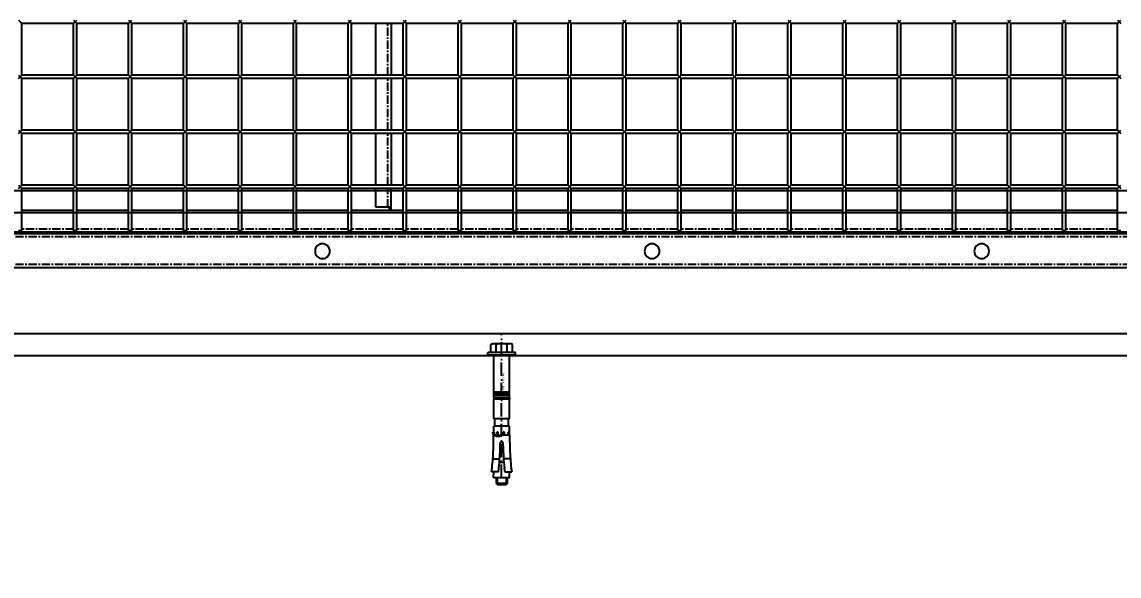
# Model space of a CAD drawing. Header units: millimetres. Extents: x -198529 to 244266, y -64 to 158464.
# Drawn here: x -172032 to -171034, y 94253 to 94757 of the extents above; entities that cross this region are included whole.
import ezdxf

# ---------------------------------------------------------------- set-up
doc = ezdxf.new("R2010")
doc.units = ezdxf.units.MM
doc.linetypes.add('ACAD_ISO10W100', pattern=[18.5, 12, -3, 0.5, -3])
doc.linetypes.add('CENTER', pattern=[12, 7.5, -1.5, 1.5, -1.5])
for name, color, linetype in [('0-DCC', 30, 'Continuous'), ('0-DCC-STRUC', 180, 'Continuous'), ('0-DCC-STRUC-T', 4, 'Continuous'), ('ANCHOR BOLTS', 4, 'Continuous'), ('COIL-BANK', 8, 'Continuous'), ('MITTELLINIEN', 3, 'ACAD_ISO10W100')]:
    doc.layers.add(name, color=color, linetype=linetype)
doc.styles.add('DIM_FONT', font='SIMPLEX', dxfattribs={"width": 0.7, "bigfont": 'GBCBIG'})
doc.dimstyles.new('DIM-1', dxfattribs={"dimtxt": 150, "dimasz": 100, "dimexe": 100, "dimexo": 100, "dimgap": 100, "dimtad": 1, "dimdec": 0, "dimzin": 12, "dimdsep": 46, "dimtxsty": 'DIM_FONT', "dimblk": 'ARCHTICK', "dimcen": 2.5, "dimclrd": 256, "dimclre": 256, "dimclrt": 256, "dimadec": 0, "dimazin": 3, "dimtfac": 1, "dimtdec": 0, "dimtix": 1, "dimtmove": 2, "dimatfit": 3, "dimfxl": 1, "dimlwd": -1, "dimlwe": -1, "dimarcsym": 0})

# ---------------------------------------------------------------- blocks, each defined once
blk = doc.blocks.new('_ArchTick')
at = {"color": 0, "linetype": 'ByBlock', "const_width": 0.4}
blk.add_lwpolyline([(-0.5, -0.5), (0.5, 0.5)], dxfattribs=at)
blk = doc.blocks.new('*D71')
at = {"layer": '0-DCC-STRUC-T', "transparency": 16777216}
for p, q in [((-173645.77, 94353.01), (-173645.77, 92462)), ((-166445.77, 94353.01), (-166445.77, 92462)), ((-173645.77, 92562), (-166445.77, 92562))]:
    blk.add_line(p, q, dxfattribs=at)
at = {"layer": 'Defpoints', "color": 0, "transparency": 16777216}
for p in [(-173645.77, 94453.01), (-166445.77, 94453.01), (-166445.77, 92562)]:
    blk.add_point(p, dxfattribs=at)
at = {"layer": '0-DCC-STRUC-T', "transparency": 16777216, "xscale": 100, "yscale": 100, "zscale": 100, "rotation": 180}
blk.add_blockref('_ArchTick', (-173645.77, 92562), dxfattribs=at)
at = {"layer": '0-DCC-STRUC-T', "transparency": 16777216, "xscale": 100, "yscale": 100, "zscale": 100}
blk.add_blockref('_ArchTick', (-166445.77, 92562), dxfattribs=at)
at = {"layer": '0-DCC-STRUC-T', "transparency": 16777216, "insert": (-170045.77, 92737), "char_height": 150, "attachment_point": 5, "style": 'DIM_FONT'}
blk.add_mtext('7200', dxfattribs=at)
blk = doc.blocks.new('*D74')
at = {"layer": '0-DCC-STRUC-T', "transparency": 16777216}
for p, q in [((-173645.77, 94353.01), (-173645.77, 93022)), ((-170045.54, 94353.01), (-170045.54, 93022)), ((-170045.54, 93122), (-173645.77, 93122))]:
    blk.add_line(p, q, dxfattribs=at)
at = {"layer": 'Defpoints', "color": 0, "transparency": 16777216}
for p in [(-173645.77, 94453.01), (-170045.54, 94453.01), (-173645.77, 93122)]:
    blk.add_point(p, dxfattribs=at)
at = {"layer": '0-DCC-STRUC-T', "transparency": 16777216, "xscale": 100, "yscale": 100, "zscale": 100, "rotation": 180}
blk.add_blockref('_ArchTick', (-173645.77, 93122), dxfattribs=at)
at = {"layer": '0-DCC-STRUC-T', "transparency": 16777216, "xscale": 100, "yscale": 100, "zscale": 100}
blk.add_blockref('_ArchTick', (-170045.54, 93122), dxfattribs=at)
at = {"layer": '0-DCC-STRUC-T', "transparency": 16777216, "insert": (-171845.65, 93297), "char_height": 150, "attachment_point": 5, "style": 'DIM_FONT'}
blk.add_mtext('3600', dxfattribs=at)
blk = doc.blocks.new('DCC2850x1800(右)')
at = {"color": 0, "linetype": 'Continuous'}
for p, q in [((63842.5, -74253.48), (63839.5, -74256.48)), ((63842.5, -74256.48), (63839.5, -74253.48)), ((63842.5, -74256.48), (63889.5, -74256.48)), ((63842.5, -74303.48), (63842.5, -74256.48)), ((63892.5, -74253.48), (63889.5, -74256.48)), ((63892.5, -74256.48), (63889.5, -74253.48)), ((63889.5, -74303.48), (63889.5, -74256.48)), ((63892.5, -74256.48), (63939.5, -74256.48)), ((63892.5, -74303.48), (63892.5, -74256.48)), ((63942.5, -74253.48), (63939.5, -74256.48)), ((63942.5, -74256.48), (63939.5, -74253.48)), ((63939.5, -74303.48), (63939.5, -74256.48)), ((63942.5, -74256.48), (63989.5, -74256.48)), ((63942.5, -74303.48), (63942.5, -74256.48)), ((63992.5, -74253.48), (63989.5, -74256.48)), ((63992.5, -74256.48), (63989.5, -74253.48)), ((63989.5, -74303.48), (63989.5, -74256.48)), ((63992.5, -74256.48), (64039.5, -74256.48)), ((63992.5, -74303.48), (63992.5, -74256.48)), ((64042.5, -74253.48), (64039.5, -74256.48)), ((64042.5, -74256.48), (64039.5, -74253.48)), ((64039.5, -74303.48), (64039.5, -74256.48)), ((64042.5, -74256.48), (64089.5, -74256.48)), ((64042.5, -74303.48), (64042.5, -74256.48)), ((64092.5, -74253.48), (64089.5, -74256.48)), ((64092.5, -74256.48), (64089.5, -74253.48)), ((64089.5, -74303.48), (64089.5, -74256.48)), ((64092.5, -74256.48), (64139.5, -74256.48)), ((64092.5, -74303.48), (64092.5, -74256.48)), ((64142.5, -74253.48), (64139.5, -74256.48)), ((64142.5, -74256.48), (64139.5, -74253.48)), ((64139.5, -74303.48), (64139.5, -74256.48)), ((64142.5, -74256.48), (64189.5, -74256.48)), ((64142.5, -74303.48), (64142.5, -74256.48)), ((64192.5, -74253.48), (64189.5, -74256.48)), ((64192.5, -74256.48), (64189.5, -74253.48)), ((64189.5, -74303.48), (64189.5, -74256.48)), ((64192.5, -74256.48), (64239.5, -74256.48)), ((64192.5, -74303.48), (64192.5, -74256.48)), ((64242.5, -74253.48), (64239.5, -74256.48)), ((64242.5, -74256.48), (64239.5, -74253.48)), ((64239.5, -74303.48), (64239.5, -74256.48)), ((64242.5, -74256.48), (64289.5, -74256.48)), ((64242.5, -74303.48), (64242.5, -74256.48)), ((64292.5, -74253.48), (64289.5, -74256.48)), ((64292.5, -74256.48), (64289.5, -74253.48)), ((64289.5, -74303.48), (64289.5, -74256.48)), ((64292.5, -74256.48), (64339.5, -74256.48)), ((64292.5, -74303.48), (64292.5, -74256.48)), ((64342.5, -74253.48), (64339.5, -74256.48)), ((64342.5, -74256.48), (64339.5, -74253.48)), ((64339.5, -74303.48), (64339.5, -74256.48)), ((64342.5, -74256.48), (64389.5, -74256.48)), ((64342.5, -74303.48), (64342.5, -74256.48)), ((64392.5, -74253.48), (64389.5, -74256.48)), ((64392.5, -74256.48), (64389.5, -74253.48)), ((64389.5, -74303.48), (64389.5, -74256.48)), ((64392.5, -74256.48), (64439.5, -74256.48)), ((64392.5, -74303.48), (64392.5, -74256.48)), ((64442.5, -74253.48), (64439.5, -74256.48)), ((64442.5, -74256.48), (64439.5, -74253.48)), ((64439.5, -74303.48), (64439.5, -74256.48)), ((64442.5, -74256.48), (64489.5, -74256.48)), ((64442.5, -74303.48), (64442.5, -74256.48)), ((64492.5, -74253.48), (64489.5, -74256.48)), ((64492.5, -74256.48), (64489.5, -74253.48)), ((64489.5, -74303.48), (64489.5, -74256.48)), ((64492.5, -74256.48), (64539.5, -74256.48)), ((64492.5, -74303.48), (64492.5, -74256.48)), ((64503.5, -74256.48), (64503.5, -74303.48)), ((64517.5, -74303.48), (64517.5, -74256.48)), ((64542.5, -74253.48), (64539.5, -74256.48)), ((64542.5, -74256.48), (64539.5, -74253.48)), ((64539.5, -74303.48), (64539.5, -74256.48)), ((64542.5, -74256.48), (64589.5, -74256.48)), ((64542.5, -74303.48), (64542.5, -74256.48)), ((64592.5, -74253.48), (64589.5, -74256.48)), ((64592.5, -74256.48), (64589.5, -74253.48)), ((64589.5, -74303.48), (64589.5, -74256.48)), ((64592.5, -74256.48), (64639.5, -74256.48)), ((64592.5, -74303.48), (64592.5, -74256.48)), ((64642.5, -74253.48), (64639.5, -74256.48)), ((64642.5, -74256.48), (64639.5, -74253.48)), ((64639.5, -74303.48), (64639.5, -74256.48)), ((64642.5, -74256.48), (64689.5, -74256.48)), ((64642.5, -74303.48), (64642.5, -74256.48)), ((64692.5, -74253.48), (64689.5, -74256.48)), ((64692.5, -74256.48), (64689.5, -74253.48)), ((64689.5, -74303.48), (64689.5, -74256.48)), ((64692.5, -74256.48), (64739.5, -74256.48)), ((64692.5, -74303.48), (64692.5, -74256.48)), ((64742.5, -74253.48), (64739.5, -74256.48)), ((64742.5, -74256.48), (64739.5, -74253.48)), ((64739.5, -74303.48), (64739.5, -74256.48)), ((64742.5, -74256.48), (64789.5, -74256.48)), ((64742.5, -74303.48), (64742.5, -74256.48)), ((64792.5, -74253.48), (64789.5, -74256.48)), ((64792.5, -74256.48), (64789.5, -74253.48)), ((64789.5, -74303.48), (64789.5, -74256.48)), ((64792.5, -74256.48), (64839.5, -74256.48)), ((64792.5, -74303.48), (64792.5, -74256.48)), ((64842.5, -74253.48), (64839.5, -74256.48)), ((64839.5, -74303.48), (64839.5, -74256.48)), ((63842.5, -74303.48), (63839.5, -74306.48)), ((63842.5, -74306.48), (63839.5, -74303.48)), ((63842.5, -74303.48), (63889.5, -74303.48)), ((63842.5, -74306.48), (63889.5, -74306.48)), ((63842.5, -74353.48), (63842.5, -74306.48)), ((63892.5, -74303.48), (63889.5, -74306.48)), ((63892.5, -74306.48), (63889.5, -74303.48)), ((63889.5, -74353.48), (63889.5, -74306.48)), ((63892.5, -74303.48), (63939.5, -74303.48)), ((63892.5, -74306.48), (63939.5, -74306.48)), ((63892.5, -74353.48), (63892.5, -74306.48)), ((63942.5, -74303.48), (63939.5, -74306.48)), ((63942.5, -74306.48), (63939.5, -74303.48)), ((63939.5, -74353.48), (63939.5, -74306.48)), ((63942.5, -74303.48), (63989.5, -74303.48)), ((63942.5, -74306.48), (63989.5, -74306.48)), ((63942.5, -74353.48), (63942.5, -74306.48)), ((63992.5, -74303.48), (63989.5, -74306.48)), ((63992.5, -74306.48), (63989.5, -74303.48)), ((63989.5, -74353.48), (63989.5, -74306.48)), ((63992.5, -74303.48), (64039.5, -74303.48)), ((63992.5, -74306.48), (64039.5, -74306.48)), ((63992.5, -74353.48), (63992.5, -74306.48)), ((64042.5, -74303.48), (64039.5, -74306.48)), ((64042.5, -74306.48), (64039.5, -74303.48)), ((64039.5, -74353.48), (64039.5, -74306.48)), ((64042.5, -74303.48), (64089.5, -74303.48)), ((64042.5, -74306.48), (64089.5, -74306.48)), ((64042.5, -74353.48), (64042.5, -74306.48)), ((64092.5, -74303.48), (64089.5, -74306.48)), ((64092.5, -74306.48), (64089.5, -74303.48)), ((64089.5, -74353.48), (64089.5, -74306.48)), ((64092.5, -74303.48), (64139.5, -74303.48)), ((64092.5, -74306.48), (64139.5, -74306.48)), ((64092.5, -74353.48), (64092.5, -74306.48)), ((64142.5, -74303.48), (64139.5, -74306.48)), ((64142.5, -74306.48), (64139.5, -74303.48)), ((64139.5, -74353.48), (64139.5, -74306.48)), ((64142.5, -74303.48), (64189.5, -74303.48)), ((64142.5, -74306.48), (64189.5, -74306.48)), ((64142.5, -74353.48), (64142.5, -74306.48)), ((64192.5, -74303.48), (64189.5, -74306.48)), ((64192.5, -74306.48), (64189.5, -74303.48)), ((64189.5, -74353.48), (64189.5, -74306.48)), ((64192.5, -74303.48), (64239.5, -74303.48)), ((64192.5, -74306.48), (64239.5, -74306.48)), ((64192.5, -74353.48), (64192.5, -74306.48)), ((64242.5, -74303.48), (64239.5, -74306.48)), ((64242.5, -74306.48), (64239.5, -74303.48)), ((64239.5, -74353.48), (64239.5, -74306.48)), ((64242.5, -74303.48), (64289.5, -74303.48)), ((64242.5, -74306.48), (64289.5, -74306.48)), ((64242.5, -74353.48), (64242.5, -74306.48)), ((64292.5, -74303.48), (64289.5, -74306.48)), ((64292.5, -74306.48), (64289.5, -74303.48)), ((64289.5, -74353.48), (64289.5, -74306.48)), ((64292.5, -74303.48), (64339.5, -74303.48)), ((64292.5, -74306.48), (64339.5, -74306.48)), ((64292.5, -74353.48), (64292.5, -74306.48)), ((64342.5, -74303.48), (64339.5, -74306.48)), ((64342.5, -74306.48), (64339.5, -74303.48)), ((64339.5, -74353.48), (64339.5, -74306.48)), ((64342.5, -74303.48), (64389.5, -74303.48)), ((64342.5, -74306.48), (64389.5, -74306.48)), ((64342.5, -74353.48), (64342.5, -74306.48)), ((64392.5, -74303.48), (64389.5, -74306.48)), ((64392.5, -74306.48), (64389.5, -74303.48)), ((64389.5, -74353.48), (64389.5, -74306.48)), ((64392.5, -74303.48), (64439.5, -74303.48)), ((64392.5, -74306.48), (64439.5, -74306.48)), ((64392.5, -74353.48), (64392.5, -74306.48)), ((64442.5, -74303.48), (64439.5, -74306.48)), ((64442.5, -74306.48), (64439.5, -74303.48)), ((64439.5, -74353.48), (64439.5, -74306.48)), ((64442.5, -74303.48), (64489.5, -74303.48)), ((64442.5, -74306.48), (64489.5, -74306.48)), ((64442.5, -74353.48), (64442.5, -74306.48)), ((64492.5, -74303.48), (64489.5, -74306.48)), ((64492.5, -74306.48), (64489.5, -74303.48)), ((64489.5, -74353.48), (64489.5, -74306.48)), ((64492.5, -74303.48), (64539.5, -74303.48)), ((64492.5, -74306.48), (64539.5, -74306.48)), ((64492.5, -74353.48), (64492.5, -74306.48)), ((64503.5, -74306.48), (64503.5, -74353.48)), ((64517.5, -74353.48), (64517.5, -74306.48)), ((64542.5, -74303.48), (64539.5, -74306.48)), ((64542.5, -74306.48), (64539.5, -74303.48)), ((64539.5, -74353.48), (64539.5, -74306.48)), ((64542.5, -74303.48), (64589.5, -74303.48)), ((64542.5, -74306.48), (64589.5, -74306.48)), ((64542.5, -74353.48), (64542.5, -74306.48)), ((64592.5, -74303.48), (64589.5, -74306.48)), ((64592.5, -74306.48), (64589.5, -74303.48)), ((64589.5, -74353.48), (64589.5, -74306.48)), ((64592.5, -74303.48), (64639.5, -74303.48)), ((64592.5, -74306.48), (64639.5, -74306.48)), ((64592.5, -74353.48), (64592.5, -74306.48)), ((64642.5, -74303.48), (64639.5, -74306.48)), ((64642.5, -74306.48), (64639.5, -74303.48)), ((64639.5, -74353.48), (64639.5, -74306.48)), ((64642.5, -74303.48), (64689.5, -74303.48)), ((64642.5, -74306.48), (64689.5, -74306.48)), ((64642.5, -74353.48), (64642.5, -74306.48)), ((64692.5, -74303.48), (64689.5, -74306.48)), ((64692.5, -74306.48), (64689.5, -74303.48)), ((64689.5, -74353.48), (64689.5, -74306.48)), ((64692.5, -74303.48), (64739.5, -74303.48)), ((64692.5, -74306.48), (64739.5, -74306.48)), ((64692.5, -74353.48), (64692.5, -74306.48)), ((64742.5, -74303.48), (64739.5, -74306.48)), ((64742.5, -74306.48), (64739.5, -74303.48)), ((64739.5, -74353.48), (64739.5, -74306.48)), ((64742.5, -74303.48), (64789.5, -74303.48)), ((64742.5, -74306.48), (64789.5, -74306.48)), ((64742.5, -74353.48), (64742.5, -74306.48)), ((64792.5, -74303.48), (64789.5, -74306.48)), ((64792.5, -74306.48), (64789.5, -74303.48)), ((64789.5, -74353.48), (64789.5, -74306.48)), ((64792.5, -74303.48), (64839.5, -74303.48)), ((64792.5, -74306.48), (64839.5, -74306.48)), ((64792.5, -74353.48), (64792.5, -74306.48)), ((64842.5, -74303.48), (64839.5, -74306.48)), ((64842.5, -74306.48), (64839.5, -74303.48)), ((64839.5, -74353.48), (64839.5, -74306.48)), ((63842.5, -74353.48), (63839.5, -74356.48)), ((63842.5, -74356.48), (63839.5, -74353.48)), ((63842.5, -74353.48), (63889.5, -74353.48)), ((63842.5, -74356.48), (63889.5, -74356.48)), ((63842.5, -74403.48), (63842.5, -74356.48)), ((63892.5, -74353.48), (63889.5, -74356.48)), ((63892.5, -74356.48), (63889.5, -74353.48)), ((63889.5, -74403.48), (63889.5, -74356.48)), ((63892.5, -74353.48), (63939.5, -74353.48)), ((63892.5, -74356.48), (63939.5, -74356.48)), ((63892.5, -74403.48), (63892.5, -74356.48)), ((63942.5, -74353.48), (63939.5, -74356.48)), ((63942.5, -74356.48), (63939.5, -74353.48)), ((63939.5, -74403.48), (63939.5, -74356.48)), ((63942.5, -74353.48), (63989.5, -74353.48)), ((63942.5, -74356.48), (63989.5, -74356.48)), ((63942.5, -74403.48), (63942.5, -74356.48)), ((63992.5, -74353.48), (63989.5, -74356.48)), ((63992.5, -74356.48), (63989.5, -74353.48)), ((63989.5, -74403.48), (63989.5, -74356.48)), ((63992.5, -74353.48), (64039.5, -74353.48)), ((63992.5, -74356.48), (64039.5, -74356.48)), ((63992.5, -74403.48), (63992.5, -74356.48)), ((64042.5, -74353.48), (64039.5, -74356.48)), ((64042.5, -74356.48), (64039.5, -74353.48)), ((64039.5, -74403.48), (64039.5, -74356.48)), ((64042.5, -74353.48), (64089.5, -74353.48)), ((64042.5, -74356.48), (64089.5, -74356.48)), ((64042.5, -74403.48), (64042.5, -74356.48)), ((64092.5, -74353.48), (64089.5, -74356.48)), ((64092.5, -74356.48), (64089.5, -74353.48)), ((64089.5, -74403.48), (64089.5, -74356.48)), ((64092.5, -74353.48), (64139.5, -74353.48)), ((64092.5, -74356.48), (64139.5, -74356.48)), ((64092.5, -74403.48), (64092.5, -74356.48)), ((64142.5, -74353.48), (64139.5, -74356.48)), ((64142.5, -74356.48), (64139.5, -74353.48)), ((64139.5, -74403.48), (64139.5, -74356.48)), ((64142.5, -74353.48), (64189.5, -74353.48)), ((64142.5, -74356.48), (64189.5, -74356.48)), ((64142.5, -74403.48), (64142.5, -74356.48)), ((64192.5, -74353.48), (64189.5, -74356.48)), ((64192.5, -74356.48), (64189.5, -74353.48)), ((64189.5, -74403.48), (64189.5, -74356.48)), ((64192.5, -74353.48), (64239.5, -74353.48)), ((64192.5, -74356.48), (64239.5, -74356.48)), ((64192.5, -74403.48), (64192.5, -74356.48)), ((64242.5, -74353.48), (64239.5, -74356.48)), ((64242.5, -74356.48), (64239.5, -74353.48)), ((64239.5, -74403.48), (64239.5, -74356.48)), ((64242.5, -74353.48), (64289.5, -74353.48)), ((64242.5, -74356.48), (64289.5, -74356.48)), ((64242.5, -74403.48), (64242.5, -74356.48)), ((64292.5, -74353.48), (64289.5, -74356.48)), ((64292.5, -74356.48), (64289.5, -74353.48)), ((64289.5, -74403.48), (64289.5, -74356.48)), ((64292.5, -74353.48), (64339.5, -74353.48)), ((64292.5, -74356.48), (64339.5, -74356.48)), ((64292.5, -74403.48), (64292.5, -74356.48)), ((64342.5, -74353.48), (64339.5, -74356.48)), ((64342.5, -74356.48), (64339.5, -74353.48)), ((64339.5, -74403.48), (64339.5, -74356.48)), ((64342.5, -74353.48), (64389.5, -74353.48)), ((64342.5, -74356.48), (64389.5, -74356.48)), ((64342.5, -74403.48), (64342.5, -74356.48)), ((64392.5, -74353.48), (64389.5, -74356.48)), ((64392.5, -74356.48), (64389.5, -74353.48)), ((64389.5, -74403.48), (64389.5, -74356.48)), ((64392.5, -74353.48), (64439.5, -74353.48)), ((64392.5, -74356.48), (64439.5, -74356.48)), ((64392.5, -74403.48), (64392.5, -74356.48)), ((64442.5, -74353.48), (64439.5, -74356.48)), ((64442.5, -74356.48), (64439.5, -74353.48)), ((64439.5, -74403.48), (64439.5, -74356.48)), ((64442.5, -74353.48), (64489.5, -74353.48)), ((64442.5, -74356.48), (64489.5, -74356.48)), ((64442.5, -74403.48), (64442.5, -74356.48)), ((64492.5, -74353.48), (64489.5, -74356.48)), ((64492.5, -74356.48), (64489.5, -74353.48)), ((64489.5, -74403.48), (64489.5, -74356.48)), ((64492.5, -74353.48), (64539.5, -74353.48)), ((64492.5, -74356.48), (64539.5, -74356.48)), ((64492.5, -74403.48), (64492.5, -74356.48)), ((64503.5, -74356.48), (64503.5, -74403.48)), ((64517.5, -74403.48), (64517.5, -74356.48)), ((64542.5, -74353.48), (64539.5, -74356.48)), ((64542.5, -74356.48), (64539.5, -74353.48)), ((64539.5, -74403.48), (64539.5, -74356.48)), ((64542.5, -74353.48), (64589.5, -74353.48)), ((64542.5, -74356.48), (64589.5, -74356.48)), ((64542.5, -74403.48), (64542.5, -74356.48)), ((64592.5, -74353.48), (64589.5, -74356.48)), ((64592.5, -74356.48), (64589.5, -74353.48)), ((64589.5, -74403.48), (64589.5, -74356.48)), ((64592.5, -74353.48), (64639.5, -74353.48)), ((64592.5, -74356.48), (64639.5, -74356.48)), ((64592.5, -74403.48), (64592.5, -74356.48)), ((64642.5, -74353.48), (64639.5, -74356.48)), ((64642.5, -74356.48), (64639.5, -74353.48)), ((64639.5, -74403.48), (64639.5, -74356.48)), ((64642.5, -74353.48), (64689.5, -74353.48)), ((64642.5, -74356.48), (64689.5, -74356.48)), ((64642.5, -74403.48), (64642.5, -74356.48)), ((64692.5, -74353.48), (64689.5, -74356.48)), ((64692.5, -74356.48), (64689.5, -74353.48)), ((64689.5, -74403.48), (64689.5, -74356.48)), ((64692.5, -74353.48), (64739.5, -74353.48)), ((64692.5, -74356.48), (64739.5, -74356.48)), ((64692.5, -74403.48), (64692.5, -74356.48)), ((64742.5, -74353.48), (64739.5, -74356.48)), ((64742.5, -74356.48), (64739.5, -74353.48)), ((64739.5, -74403.48), (64739.5, -74356.48)), ((64742.5, -74353.48), (64789.5, -74353.48)), ((64742.5, -74356.48), (64789.5, -74356.48)), ((64742.5, -74403.48), (64742.5, -74356.48)), ((64792.5, -74353.48), (64789.5, -74356.48)), ((64792.5, -74356.48), (64789.5, -74353.48)), ((64789.5, -74403.48), (64789.5, -74356.48)), ((64792.5, -74353.48), (64839.5, -74353.48)), ((64792.5, -74356.48), (64839.5, -74356.48)), ((64792.5, -74403.48), (64792.5, -74356.48)), ((64842.5, -74353.48), (64839.5, -74356.48)), ((64842.5, -74356.48), (64839.5, -74353.48)), ((64839.5, -74403.48), (64839.5, -74356.48)), ((63842.5, -74403.48), (63839.5, -74406.48)), ((63842.5, -74406.48), (63839.5, -74403.48)), ((63842.5, -74403.48), (63889.5, -74403.48)), ((63842.5, -74406.48), (63889.5, -74406.48)), ((63842.5, -74444.58), (63842.5, -74406.48)), ((63892.5, -74403.48), (63889.5, -74406.48)), ((63892.5, -74406.48), (63889.5, -74403.48)), ((63889.5, -74444.58), (63889.5, -74406.48)), ((63892.5, -74403.48), (63939.5, -74403.48)), ((63892.5, -74406.48), (63939.5, -74406.48)), ((63892.5, -74444.58), (63892.5, -74406.48)), ((63942.5, -74403.48), (63939.5, -74406.48)), ((63942.5, -74406.48), (63939.5, -74403.48)), ((63939.5, -74444.58), (63939.5, -74406.48)), ((63942.5, -74403.48), (63989.5, -74403.48)), ((63942.5, -74406.48), (63989.5, -74406.48)), ((63942.5, -74444.58), (63942.5, -74406.48)), ((63992.5, -74403.48), (63989.5, -74406.48)), ((63992.5, -74406.48), (63989.5, -74403.48)), ((63989.5, -74444.58), (63989.5, -74406.48)), ((63992.5, -74403.48), (64039.5, -74403.48)), ((63992.5, -74406.48), (64039.5, -74406.48)), ((63992.5, -74444.58), (63992.5, -74406.48)), ((64042.5, -74403.48), (64039.5, -74406.48)), ((64042.5, -74406.48), (64039.5, -74403.48)), ((64039.5, -74444.58), (64039.5, -74406.48)), ((64042.5, -74403.48), (64089.5, -74403.48)), ((64042.5, -74406.48), (64089.5, -74406.48)), ((64042.5, -74444.58), (64042.5, -74406.48)), ((64092.5, -74403.48), (64089.5, -74406.48)), ((64092.5, -74406.48), (64089.5, -74403.48)), ((64089.5, -74444.58), (64089.5, -74406.48)), ((64092.5, -74403.48), (64139.5, -74403.48)), ((64092.5, -74406.48), (64139.5, -74406.48)), ((64092.5, -74444.58), (64092.5, -74406.48)), ((64142.5, -74403.48), (64139.5, -74406.48)), ((64142.5, -74406.48), (64139.5, -74403.48)), ((64139.5, -74444.58), (64139.5, -74406.48)), ((64142.5, -74403.48), (64189.5, -74403.48)), ((64142.5, -74406.48), (64189.5, -74406.48)), ((64142.5, -74444.58), (64142.5, -74406.48)), ((64192.5, -74403.48), (64189.5, -74406.48)), ((64192.5, -74406.48), (64189.5, -74403.48)), ((64189.5, -74444.58), (64189.5, -74406.48)), ((64192.5, -74403.48), (64239.5, -74403.48)), ((64192.5, -74406.48), (64239.5, -74406.48)), ((64192.5, -74444.58), (64192.5, -74406.48)), ((64242.5, -74403.48), (64239.5, -74406.48)), ((64242.5, -74406.48), (64239.5, -74403.48)), ((64239.5, -74444.58), (64239.5, -74406.48)), ((64242.5, -74403.48), (64289.5, -74403.48)), ((64242.5, -74406.48), (64289.5, -74406.48)), ((64242.5, -74444.58), (64242.5, -74406.48)), ((64292.5, -74403.48), (64289.5, -74406.48)), ((64292.5, -74406.48), (64289.5, -74403.48)), ((64289.5, -74444.58), (64289.5, -74406.48)), ((64292.5, -74403.48), (64339.5, -74403.48)), ((64292.5, -74406.48), (64339.5, -74406.48)), ((64292.5, -74444.58), (64292.5, -74406.48)), ((64342.5, -74403.48), (64339.5, -74406.48)), ((64342.5, -74406.48), (64339.5, -74403.48)), ((64339.5, -74444.58), (64339.5, -74406.48)), ((64342.5, -74403.48), (64389.5, -74403.48)), ((64342.5, -74406.48), (64389.5, -74406.48)), ((64342.5, -74444.58), (64342.5, -74406.48)), ((64392.5, -74403.48), (64389.5, -74406.48)), ((64392.5, -74406.48), (64389.5, -74403.48)), ((64389.5, -74444.58), (64389.5, -74406.48)), ((64392.5, -74403.48), (64439.5, -74403.48)), ((64392.5, -74406.48), (64439.5, -74406.48)), ((64392.5, -74444.58), (64392.5, -74406.48)), ((64442.5, -74403.48), (64439.5, -74406.48)), ((64442.5, -74406.48), (64439.5, -74403.48)), ((64439.5, -74444.58), (64439.5, -74406.48)), ((64442.5, -74403.48), (64489.5, -74403.48)), ((64442.5, -74406.48), (64489.5, -74406.48)), ((64442.5, -74444.58), (64442.5, -74406.48)), ((64492.5, -74403.48), (64489.5, -74406.48)), ((64492.5, -74406.48), (64489.5, -74403.48)), ((64489.5, -74444.58), (64489.5, -74406.48)), ((64492.5, -74403.48), (64539.5, -74403.48)), ((64492.5, -74406.48), (64539.5, -74406.48)), ((64492.5, -74444.58), (64492.5, -74406.48)), ((64503.5, -74426.08), (64503.5, -74406.48)), ((64517.5, -74423.58), (64517.5, -74406.48)), ((64542.5, -74403.48), (64539.5, -74406.48)), ((64542.5, -74406.48), (64539.5, -74403.48)), ((64539.5, -74444.58), (64539.5, -74406.48)), ((64542.5, -74403.48), (64589.5, -74403.48)), ((64542.5, -74406.48), (64589.5, -74406.48)), ((64542.5, -74444.58), (64542.5, -74406.48)), ((64592.5, -74403.48), (64589.5, -74406.48)), ((64592.5, -74406.48), (64589.5, -74403.48)), ((64589.5, -74444.58), (64589.5, -74406.48)), ((64592.5, -74403.48), (64639.5, -74403.48)), ((64592.5, -74406.48), (64639.5, -74406.48)), ((64592.5, -74444.58), (64592.5, -74406.48)), ((64642.5, -74403.48), (64639.5, -74406.48)), ((64642.5, -74406.48), (64639.5, -74403.48)), ((64639.5, -74444.58), (64639.5, -74406.48)), ((64642.5, -74403.48), (64689.5, -74403.48)), ((64642.5, -74406.48), (64689.5, -74406.48)), ((64642.5, -74444.58), (64642.5, -74406.48)), ((64692.5, -74403.48), (64689.5, -74406.48)), ((64692.5, -74406.48), (64689.5, -74403.48)), ((64689.5, -74444.58), (64689.5, -74406.48)), ((64692.5, -74403.48), (64739.5, -74403.48)), ((64692.5, -74406.48), (64739.5, -74406.48)), ((64692.5, -74444.58), (64692.5, -74406.48)), ((64742.5, -74403.48), (64739.5, -74406.48)), ((64742.5, -74406.48), (64739.5, -74403.48)), ((64739.5, -74444.58), (64739.5, -74406.48)), ((64742.5, -74403.48), (64789.5, -74403.48)), ((64742.5, -74406.48), (64789.5, -74406.48)), ((64742.5, -74444.58), (64742.5, -74406.48)), ((64792.5, -74403.48), (64789.5, -74406.48)), ((64792.5, -74406.48), (64789.5, -74403.48)), ((64789.5, -74444.58), (64789.5, -74406.48)), ((64792.5, -74403.48), (64839.5, -74403.48)), ((64792.5, -74406.48), (64839.5, -74406.48)), ((64792.5, -74444.58), (64792.5, -74406.48)), ((64842.5, -74403.48), (64839.5, -74406.48)), ((64842.5, -74406.48), (64839.5, -74403.48)), ((64839.5, -74444.58), (64839.5, -74406.48)), ((63889.5, -74426.08), (63842.5, -74426.08)), ((63939.5, -74426.08), (63892.5, -74426.08)), ((63989.5, -74426.08), (63942.5, -74426.08)), ((64039.5, -74426.08), (63992.5, -74426.08)), ((64089.5, -74426.08), (64042.5, -74426.08)), ((64139.5, -74426.08), (64092.5, -74426.08)), ((64189.5, -74426.08), (64142.5, -74426.08)), ((64239.5, -74426.08), (64192.5, -74426.08)), ((64289.5, -74426.08), (64242.5, -74426.08)), ((64339.5, -74426.08), (64292.5, -74426.08)), ((64389.5, -74426.08), (64342.5, -74426.08)), ((64439.5, -74426.08), (64392.5, -74426.08)), ((64489.5, -74426.08), (64442.5, -74426.08)), ((64539.5, -74426.08), (64492.5, -74426.08)), ((64503.5, -74423.58), (64517.5, -74423.58)), ((64505, -74426.08), (64505, -74423.58)), ((64589.5, -74426.08), (64542.5, -74426.08)), ((64639.5, -74426.08), (64592.5, -74426.08)), ((64689.5, -74426.08), (64642.5, -74426.08)), ((64739.5, -74426.08), (64692.5, -74426.08)), ((64789.5, -74426.08), (64742.5, -74426.08)), ((64839.5, -74426.08), (64792.5, -74426.08)), ((62966, -74446.08), (65616, -74446.08)), ((62966, -74447.58), (65613, -74447.58)), ((63842.5, -74444.58), (63839.5, -74444.58)), ((63892.5, -74444.58), (63889.5, -74444.58)), ((63942.5, -74444.58), (63939.5, -74444.58)), ((63992.5, -74444.58), (63989.5, -74444.58)), ((64042.5, -74444.58), (64039.5, -74444.58)), ((64092.5, -74444.58), (64089.5, -74444.58)), ((64142.5, -74444.58), (64139.5, -74444.58)), ((64192.5, -74444.58), (64189.5, -74444.58)), ((64242.5, -74444.58), (64239.5, -74444.58)), ((64292.5, -74444.58), (64289.5, -74444.58)), ((64342.5, -74444.58), (64339.5, -74444.58)), ((64392.5, -74444.58), (64389.5, -74444.58)), ((64442.5, -74444.58), (64439.5, -74444.58)), ((64492.5, -74444.58), (64489.5, -74444.58)), ((64528.5, -74447.58), (64528.5, -74446.08)), ((64542.5, -74444.58), (64539.5, -74444.58)), ((64592.5, -74444.58), (64589.5, -74444.58)), ((64642.5, -74444.58), (64639.5, -74444.58)), ((64692.5, -74444.58), (64689.5, -74444.58)), ((64742.5, -74444.58), (64739.5, -74444.58)), ((64792.5, -74444.58), (64789.5, -74444.58)), ((64842.5, -74444.58), (64839.5, -74444.58)), ((62966, -74478.48), (65614.5, -74478.48))]:
    blk.add_line(p, q, dxfattribs=at)
at = {"color": 0, "linetype": 'CENTER'}
for p, q in [((64506.5, -74303.48), (64506.5, -74256.48)), ((64506.5, -74353.48), (64506.5, -74306.48)), ((64506.5, -74403.48), (64506.5, -74356.48)), ((64506.5, -74423.58), (64506.5, -74406.48)), ((63842.5, -74443.58), (63889.5, -74443.58)), ((63892.5, -74443.58), (63939.5, -74443.58)), ((63942.5, -74443.58), (63989.5, -74443.58)), ((63992.5, -74443.58), (64039.5, -74443.58)), ((64042.5, -74443.58), (64089.5, -74443.58)), ((64092.5, -74443.58), (64139.5, -74443.58)), ((64142.5, -74443.58), (64189.5, -74443.58)), ((64192.5, -74443.58), (64239.5, -74443.58)), ((64242.5, -74443.58), (64289.5, -74443.58)), ((64292.5, -74443.58), (64339.5, -74443.58)), ((64342.5, -74443.58), (64389.5, -74443.58)), ((64392.5, -74443.58), (64439.5, -74443.58)), ((64442.5, -74443.58), (64489.5, -74443.58)), ((64492.5, -74443.58), (64539.5, -74443.58)), ((64506.5, -74447.58), (64506.5, -74446.08)), ((64542.5, -74443.58), (64589.5, -74443.58)), ((64592.5, -74443.58), (64639.5, -74443.58)), ((64642.5, -74443.58), (64689.5, -74443.58)), ((64692.5, -74443.58), (64739.5, -74443.58)), ((64742.5, -74443.58), (64789.5, -74443.58)), ((64792.5, -74443.58), (64839.5, -74443.58)), ((62966, -74450.58), (65614.5, -74450.58)), ((62966, -74475.48), (65614.5, -74475.48))]:
    blk.add_line(p, q, dxfattribs=at)
at = {"color": 0, "linetype": 'Continuous'}
for centre in [(63966, -74463.48), (63966, -74463.48), (64266, -74463.48), (64566, -74463.48)]:
    blk.add_circle(centre, 6.75, dxfattribs=at)
blk.add_arc((64506.5, -74444.58), 3, 210, 270, dxfattribs=at)
blk = doc.blocks.new('H10_40')
for p, q in [((0, -12.5), (0, 12.5)), ((0, 12.5), (2.5, 12.5)), ((2.5, -12.5), (2.5, 12.5)), ((-116.54, 5), (-118, 3.54)), ((-118, -3.54), (-118, 3.54)), ((-111.6, 4.11), (-117.44, 4.11)), ((-111.6, 5), (-116.54, 5)), ((-116.54, -5), (-116.54, 5)), ((-111.6, -7.21), (-111.6, 7.46)), ((-111.6, 7.46), (-108.8, 7.46)), ((-106.08, 2.88), (-106.08, 9.15)), ((-103.66, 2.59), (-102.62, 2.48)), ((-103.59, 8.83), (-102.63, 8.72)), ((-97.43, -1.79), (-97.43, 1.79)), ((-94.15, 7.92), (-94.15, 1.77)), ((-82.75, 1.41), (-79.42, 1.41)), ((-79.42, 7.33), (-72.58, 7.33)), ((-79.42, -1.41), (-79.42, 1.41)), ((-74, 1.65), (-74, 5.25)), ((-74, 5.25), (-72.58, 5.25)), ((-74, 1.65), (-72.58, 1.65)), ((-71.07, 7.9), (-72.58, 7.05)), ((-71.07, 7.7), (-72.58, 6.86)), ((-72.58, 5.25), (-72.58, 7.33)), ((-72.58, 7.21), (-72.3, 7.21)), ((-72.58, 6.86), (-70.08, 6.86)), ((-71.07, 4.36), (-72.58, 3.92)), ((-72.58, 3.27), (-72.58, 3.92)), ((-71.07, 3.71), (-72.58, 3.27)), ((-72.58, 3.27), (-70.08, 3.27)), ((-72.58, -7.21), (-72.58, 1.65)), ((-71.07, 7.9), (-70.08, 7.9)), ((-71.07, 7.7), (-71.07, 7.9)), ((-71.07, 7.7), (-70.08, 7.7)), ((-71.07, 4.36), (-70.08, 4.36)), ((-71.07, 3.71), (-71.07, 4.36)), ((-71.07, 3.71), (-70.08, 3.71)), ((-70.08, 6.86), (-70.08, 7.9)), ((-70.08, 7.21), (-64.5, 7.21)), ((-70.08, 3.27), (-70.08, 4.36)), ((-64.5, -7.21), (-64.5, 7.21)), ((-64.5, 6.17), (-58, 6.17)), ((-58, 7.21), (-40, 7.21)), ((-58, -7.21), (-58, 7.21)), ((-40, -7.21), (-40, 7.21)), ((-38.33, 7.01), (-40, 7.01)), ((-38.33, 7.21), (0, 7.21)), ((-38.33, 7.21), (-38.33, -7.21)), ((0, 0), (0, 0)), ((2.5, 9.81), (9.74, 9.81)), ((2.5, 4.91), (9.74, 4.91)), ((9.74, 9.81), (10.5, 8.5)), ((10.5, -8.5), (10.5, 8.5)), ((-116.54, -5), (-118, -3.54)), ((-111.6, -4.11), (-117.44, -4.11)), ((-111.6, -5), (-116.54, -5)), ((-111.6, -7.21), (-108.8, -7.21)), ((-106.08, -2.88), (-106.08, -9.15)), ((-103.66, -2.59), (-102.62, -2.48)), ((-103.59, -8.83), (-102.63, -8.72)), ((-94.15, -7.92), (-94.15, -1.77)), ((-82.75, -1.41), (-79.42, -1.41)), ((-79.42, -7.33), (-72.58, -7.33)), ((-72.58, -1.5), (-70.08, -1.5)), ((-72.58, -1.5), (-71.07, -1.73)), ((-72.58, -2.23), (-71.07, -2.45)), ((-72.58, -6.05), (-71.07, -6.81)), ((-72.58, -6.05), (-70.08, -6.05)), ((-72.58, -6.42), (-71.07, -7.18)), ((-72.58, -7.21), (-64.5, -7.21)), ((-71.07, -1.73), (-70.08, -1.73)), ((-71.07, -2.45), (-71.07, -1.73)), ((-71.07, -2.45), (-70.08, -2.45)), ((-71.07, -6.81), (-70.08, -6.81)), ((-71.07, -7.18), (-71.07, -6.81)), ((-71.07, -7.18), (-70.08, -7.18)), ((-70.08, -2.45), (-70.08, -1.5)), ((-70.08, -7.18), (-70.08, -6.05)), ((-64.5, -6.17), (-58, -6.17)), ((-58, -7.21), (-40, -7.21)), ((-38.33, -7.01), (-40, -7.01)), ((-38.33, -7.21), (0, -7.21)), ((2.5, -4.91), (9.74, -4.91)), ((2.5, -9.81), (9.74, -9.81)), ((9.74, -9.81), (10.5, -8.5)), ((0, -12.5), (2.5, -12.5))]:
    blk.add_line(p, q)
at = {"color": 1}
for p, q in [((-36.74, -6.99), (-36.74, 6.99)), ((-33.73, 6.99), (-36.74, 6.99)), ((-36.24, 5.54), (-36.24, 6.49)), ((-34.23, 6.49), (-36.24, 6.49)), ((-34.23, 5.54), (-36.24, 5.54)), ((-36.24, 1.12), (-36.24, 5.25)), ((-35.41, 5.25), (-36.24, 5.25)), ((-35.41, 1.12), (-36.24, 1.12)), ((-35.41, 3.66), (-35.41, 5.25)), ((-34.23, 3.66), (-35.41, 3.66)), ((-34.23, 2.71), (-35.41, 2.71)), ((-35.41, 1.12), (-35.41, 2.71)), ((-34.23, 1.77), (-35.06, 1.77)), ((-35.06, 1.77), (-35.06, -0.12)), ((-34.23, 5.54), (-34.23, 6.49)), ((-34.23, 2.71), (-34.23, 3.66)), ((-34.23, -1.06), (-34.23, 1.77)), ((-33.96, 7.22), (-33.92, 7.24)), ((-33.73, -6.99), (-33.73, 6.99)), ((-33.73, -6.99), (-36.74, -6.99)), ((-36.24, -1.06), (-36.24, -0.12)), ((-35.06, -0.12), (-36.24, -0.12)), ((-34.23, -1.06), (-36.24, -1.06)), ((-36.24, -2.3), (-36.24, -1.36)), ((-34.23, -1.36), (-36.24, -1.36)), ((-34.23, -2.3), (-36.24, -2.3)), ((-34.23, -2.59), (-36.24, -2.59)), ((-36.24, -3.54), (-36.24, -2.59)), ((-35.65, -3.54), (-36.24, -3.54)), ((-36.24, -6.49), (-36.24, -5.54)), ((-35.65, -5.54), (-36.24, -5.54)), ((-34.23, -6.49), (-36.24, -6.49)), ((-35.65, -5.54), (-35.65, -3.54)), ((-34.82, -3.54), (-34.23, -3.54)), ((-34.82, -5.54), (-34.82, -3.54)), ((-34.23, -5.54), (-34.82, -5.54)), ((-34.23, -2.3), (-34.23, -1.36)), ((-34.23, -3.54), (-34.23, -2.59)), ((-34.23, -6.49), (-34.23, -5.54))]:
    blk.add_line(p, q, dxfattribs=at)
for centre, radius, start, end in [((-108.8, -21.29), 28.75, 84.57411, 90), ((-81.08, 192.63), 185.17, 262.24093, 263.01899), ((-82.41, 192.63), 191.23, 262.88816, 263.61793), ((-81.08, 192.63), 185.17, 263.31699, 268.58991), ((-82.41, 192.63), 191.23, 263.93401, 269.89763), ((-81.08, 57.09), 49.79, 264.74836, 271.91847), ((6.2, 7.35), 4.3, 325.43491, 30), ((-5.74, 0), 16.24, 342.41205, 17.58795), ((-108.8, 21.54), 28.75, 270, 275.42589), ((-82.41, -192.63), 191.23, 96.38207, 97.11184), ((-81.08, -192.63), 185.17, 96.98101, 97.75907), ((-81.08, -192.63), 185.17, 91.41009, 96.68301), ((-82.41, -192.63), 191.23, 90.10237, 96.06599), ((-81.08, -57.09), 49.79, 88.08154, 95.25164), ((6.2, -7.35), 4.3, 330, 34.56509)]:
    blk.add_arc(centre, radius, start, end)
at = {"layer": 'MITTELLINIEN', "color": 8}
blk.add_line((-111.26, 0), (20.25, 0), dxfattribs=at)
at = {"color": 1}
blk.add_text('HSL M10/40', height=2, dxfattribs=at).set_placement((-31.61, -2.56))

msp = doc.modelspace()

# ---------------------------------------------------------------- linework, layer by layer
at = {"layer": '0-DCC-STRUC'}
for points in [[(-173020.77, 94453.01), (-170145.77, 94453.01), (-170145.77, 94603.01), (-173020.77, 94603.01)], [(-173020.77, 94473.01), (-170145.77, 94473.01), (-170145.77, 94583.01), (-173020.77, 94583.01)]]:
    msp.add_lwpolyline(points, close=True, dxfattribs=at)
at = {"layer": 'COIL-BANK'}
msp.add_line((-177942.31, 94453.01), (-138929, 94453.01), dxfattribs=at)

# ---------------------------------------------------------------- block references
at = {"layer": '0-DCC', "xscale": -1}
msp.add_blockref('DCC2850x1800(右)', (-107192.77, 169011.49), dxfattribs=at)
at = {"layer": 'ANCHOR BOLTS', "rotation": 90}
msp.add_blockref('H10_40', (-171595.68, 94453.37), dxfattribs=at)

# ---------------------------------------------------------------- dimensions: what is measured, and where the dimension line sits
at = {"layer": '0-DCC-STRUC-T'}
dim = msp.add_linear_dim(base=(-166445.77, 92562), p1=(-173645.77, 94453.01), p2=(-166445.77, 94453.01), dimstyle='DIM-1', dxfattribs=at)
dim.commit()
dim.dimension.update_dxf_attribs({"geometry": '*D71', "text_midpoint": (-170045.77, 92737)})
dim = msp.add_linear_dim(base=(-173645.77, 93122), p1=(-170045.54, 94453.01), p2=(-173645.77, 94453.01), angle=180, dimstyle='DIM-1', dxfattribs=at)
dim.commit()
dim.dimension.update_dxf_attribs({"geometry": '*D74', "text_midpoint": (-171845.65, 93297)})

doc.saveas('drawing.dxf')
